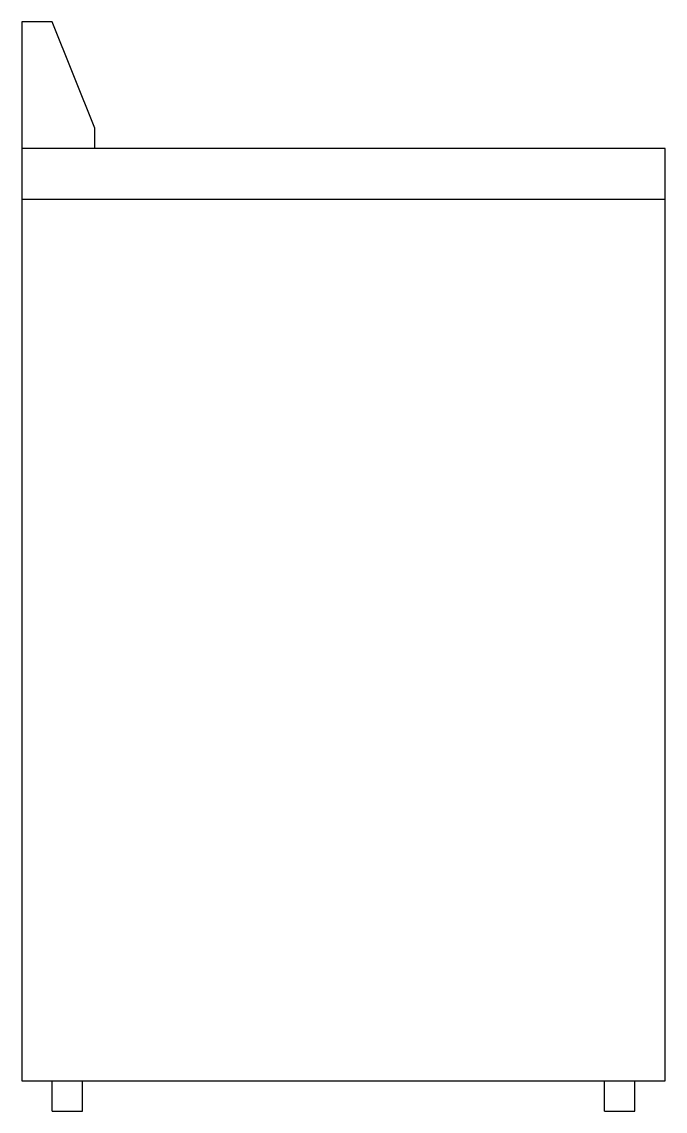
# Model space of a CAD drawing. Header units: centimetres. Extents: x 0 to 63, y 0 to 108.
import ezdxf

# ---------------------------------------------------------------- set-up
doc = ezdxf.new("R2010")
doc.units = ezdxf.units.CM

msp = doc.modelspace()

# ---------------------------------------------------------------- linework, layer by layer
for p, q in [((0, 90), (63.5, 90)), ((3, 0), (3, 3)), ((6, 0), (6, 3)), ((57.5, 0), (57.5, 3)), ((60.5, 0), (60.5, 3)), ((3, 0), (6, 0)), ((57.5, 0), (60.5, 0))]:
    msp.add_line(p, q)
msp.add_lwpolyline([(7.2, 95), (7.2, 97), (3, 107.5), (0, 107.5), (0, 3), (63.5, 3), (63.5, 95), (0, 95)])

doc.saveas('drawing.dxf')
